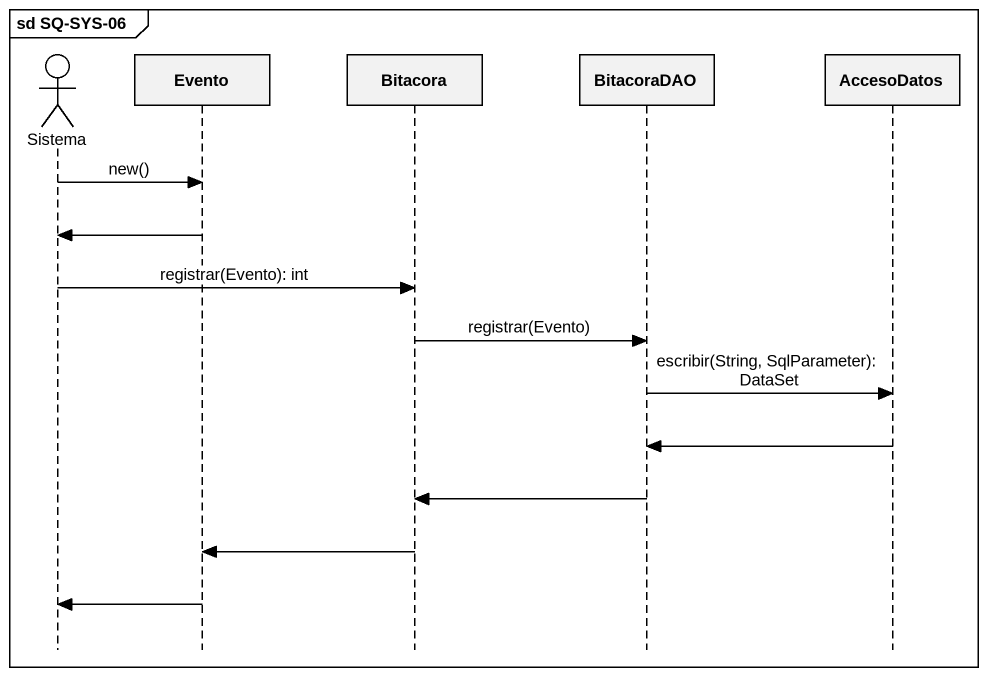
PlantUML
@startuml
mainframe sd SQ-SYS-06
hide footbox
actor Sistema
participant Evento
participant Bitacora
participant BitacoraDAO
participant AccesoDatos

Sistema -> Evento : new()
Evento -> Sistema
Sistema -> Bitacora : registrar(Evento): int
Bitacora -> BitacoraDAO : registrar(Evento)
BitacoraDAO -> AccesoDatos : escribir(String, SqlParameter): DataSet
AccesoDatos -> BitacoraDAO
BitacoraDAO -> Bitacora
Bitacora -> Evento
Evento -> Sistema
@enduml
